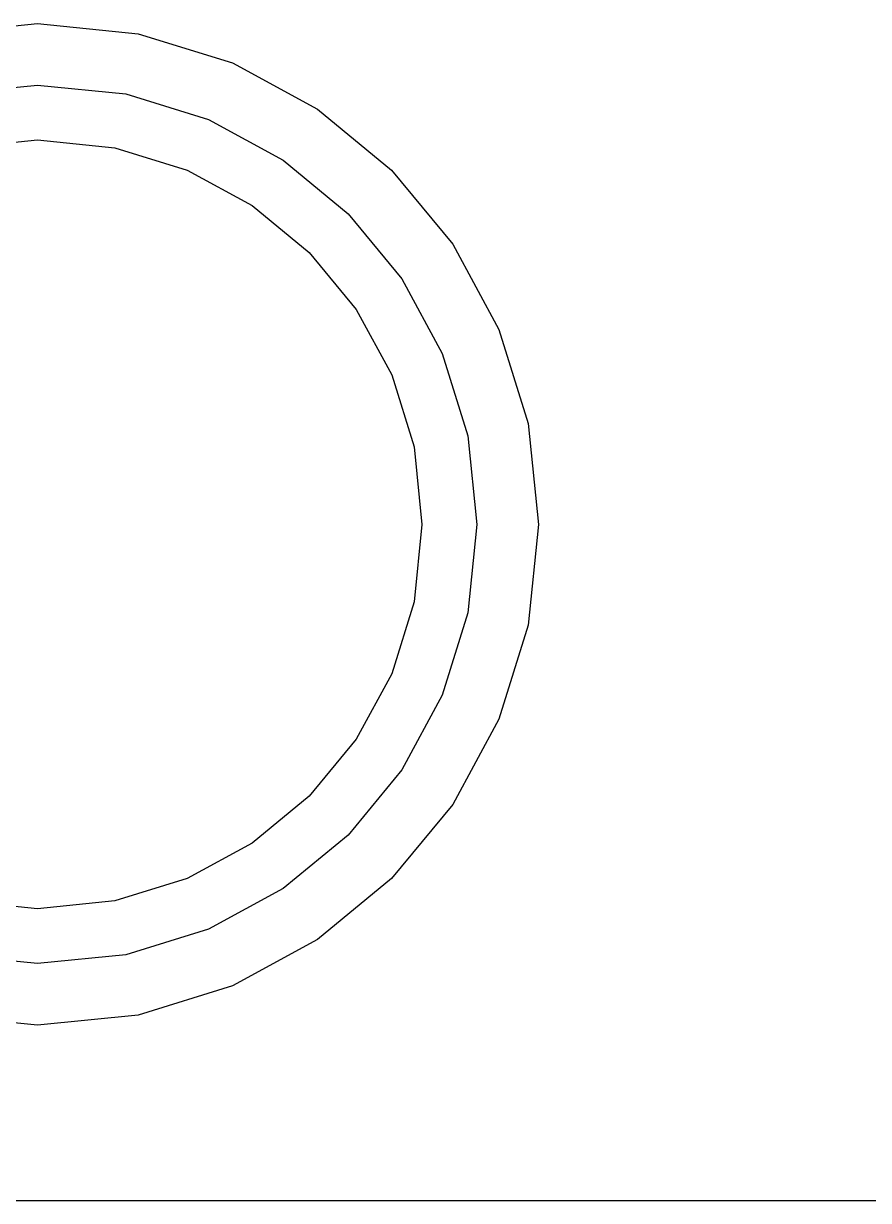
# Model space of a CAD drawing. Extents: x 1 to 47.7, y 0.2 to 35.
# Drawn here: x 22.885 to 23.846, y 3.158 to 4.497 of the extents above; entities that cross this region are included whole.
import ezdxf

# ---------------------------------------------------------------- set-up
doc = ezdxf.new("R2010")
doc.units = 0
doc.header["$MEASUREMENT"] = 0
doc.layers.add('4_2__5U__FRONT_PANEL_W_24_', color=7, linetype='CONTINUOUS')
doc.layers.add('5_1___24__TARGET_LEDS___12', color=7, linetype='CONTINUOUS')

msp = doc.modelspace()

# ---------------------------------------------------------------- linework, layer by layer
at = {"layer": '4_2__5U__FRONT_PANEL_W_24_'}
msp.add_lwpolyline([(21.8171, 3.1577), (21.9393, 3.1577), (22.0628, 3.1577), (22.1873, 3.1577), (22.3125, 3.1577), (22.5642, 3.1577), (22.8158, 3.1577), (22.941, 3.1577), (23.0655, 3.1577), (23.189, 3.1577), (23.3113, 3.1577), (23.4321, 3.1577), (23.5511, 3.1577), (23.6682, 3.1577), (23.7831, 3.1577), (23.8955, 3.1577)], dxfattribs=at)
at = {"layer": '5_1___24__TARGET_LEDS___12'}
for points in [[(22.7857, 4.4856), (22.9005, 4.4972), (23.0154, 4.4856), (23.1224, 4.4524), (23.2192, 4.3998), (23.3036, 4.3302), (23.3732, 4.2459), (23.4258, 4.1491), (23.459, 4.0421), (23.4706, 3.9272), (23.459, 3.8123), (23.4258, 3.7053), (23.3732, 3.6085), (23.3036, 3.5241), (23.2192, 3.4545), (23.1224, 3.4019), (23.0154, 3.3687), (22.9005, 3.3571), (22.7857, 3.3687)], [(22.7998, 4.417), (22.9005, 4.4272), (23.0013, 4.417), (23.0952, 4.3879), (23.1801, 4.3418), (23.2541, 4.2807), (23.3151, 4.2067), (23.3612, 4.1218), (23.3904, 4.0279), (23.4005, 3.9272), (23.3904, 3.8264), (23.3612, 3.7326), (23.3151, 3.6476), (23.2541, 3.5736), (23.1801, 3.5126), (23.0952, 3.4665), (23.0013, 3.4373), (22.9005, 3.4272), (22.7998, 3.4373)], [(22.8124, 4.3558), (22.9005, 4.3647), (22.9887, 4.3558), (23.0708, 4.3303), (23.1451, 4.29), (23.2099, 4.2365), (23.2633, 4.1718), (23.3037, 4.0975), (23.3291, 4.0154), (23.338, 3.9272), (23.3291, 3.839), (23.3037, 3.7569), (23.2633, 3.6826), (23.2099, 3.6178), (23.1451, 3.5644), (23.0708, 3.5241), (22.9887, 3.4986), (22.9005, 3.4897), (22.8124, 3.4986)], [(21.8171, 3.1577), (21.9393, 3.1577), (22.0628, 3.1577), (22.1873, 3.1577), (22.3125, 3.1577), (22.5642, 3.1577), (22.8158, 3.1577), (22.941, 3.1577), (23.0655, 3.1577), (23.189, 3.1577), (23.3113, 3.1577), (23.4321, 3.1577), (23.5511, 3.1577), (23.6682, 3.1577), (23.7831, 3.1577), (23.8955, 3.1577)]]:
    msp.add_lwpolyline(points, dxfattribs=at)

doc.saveas('drawing.dxf')
